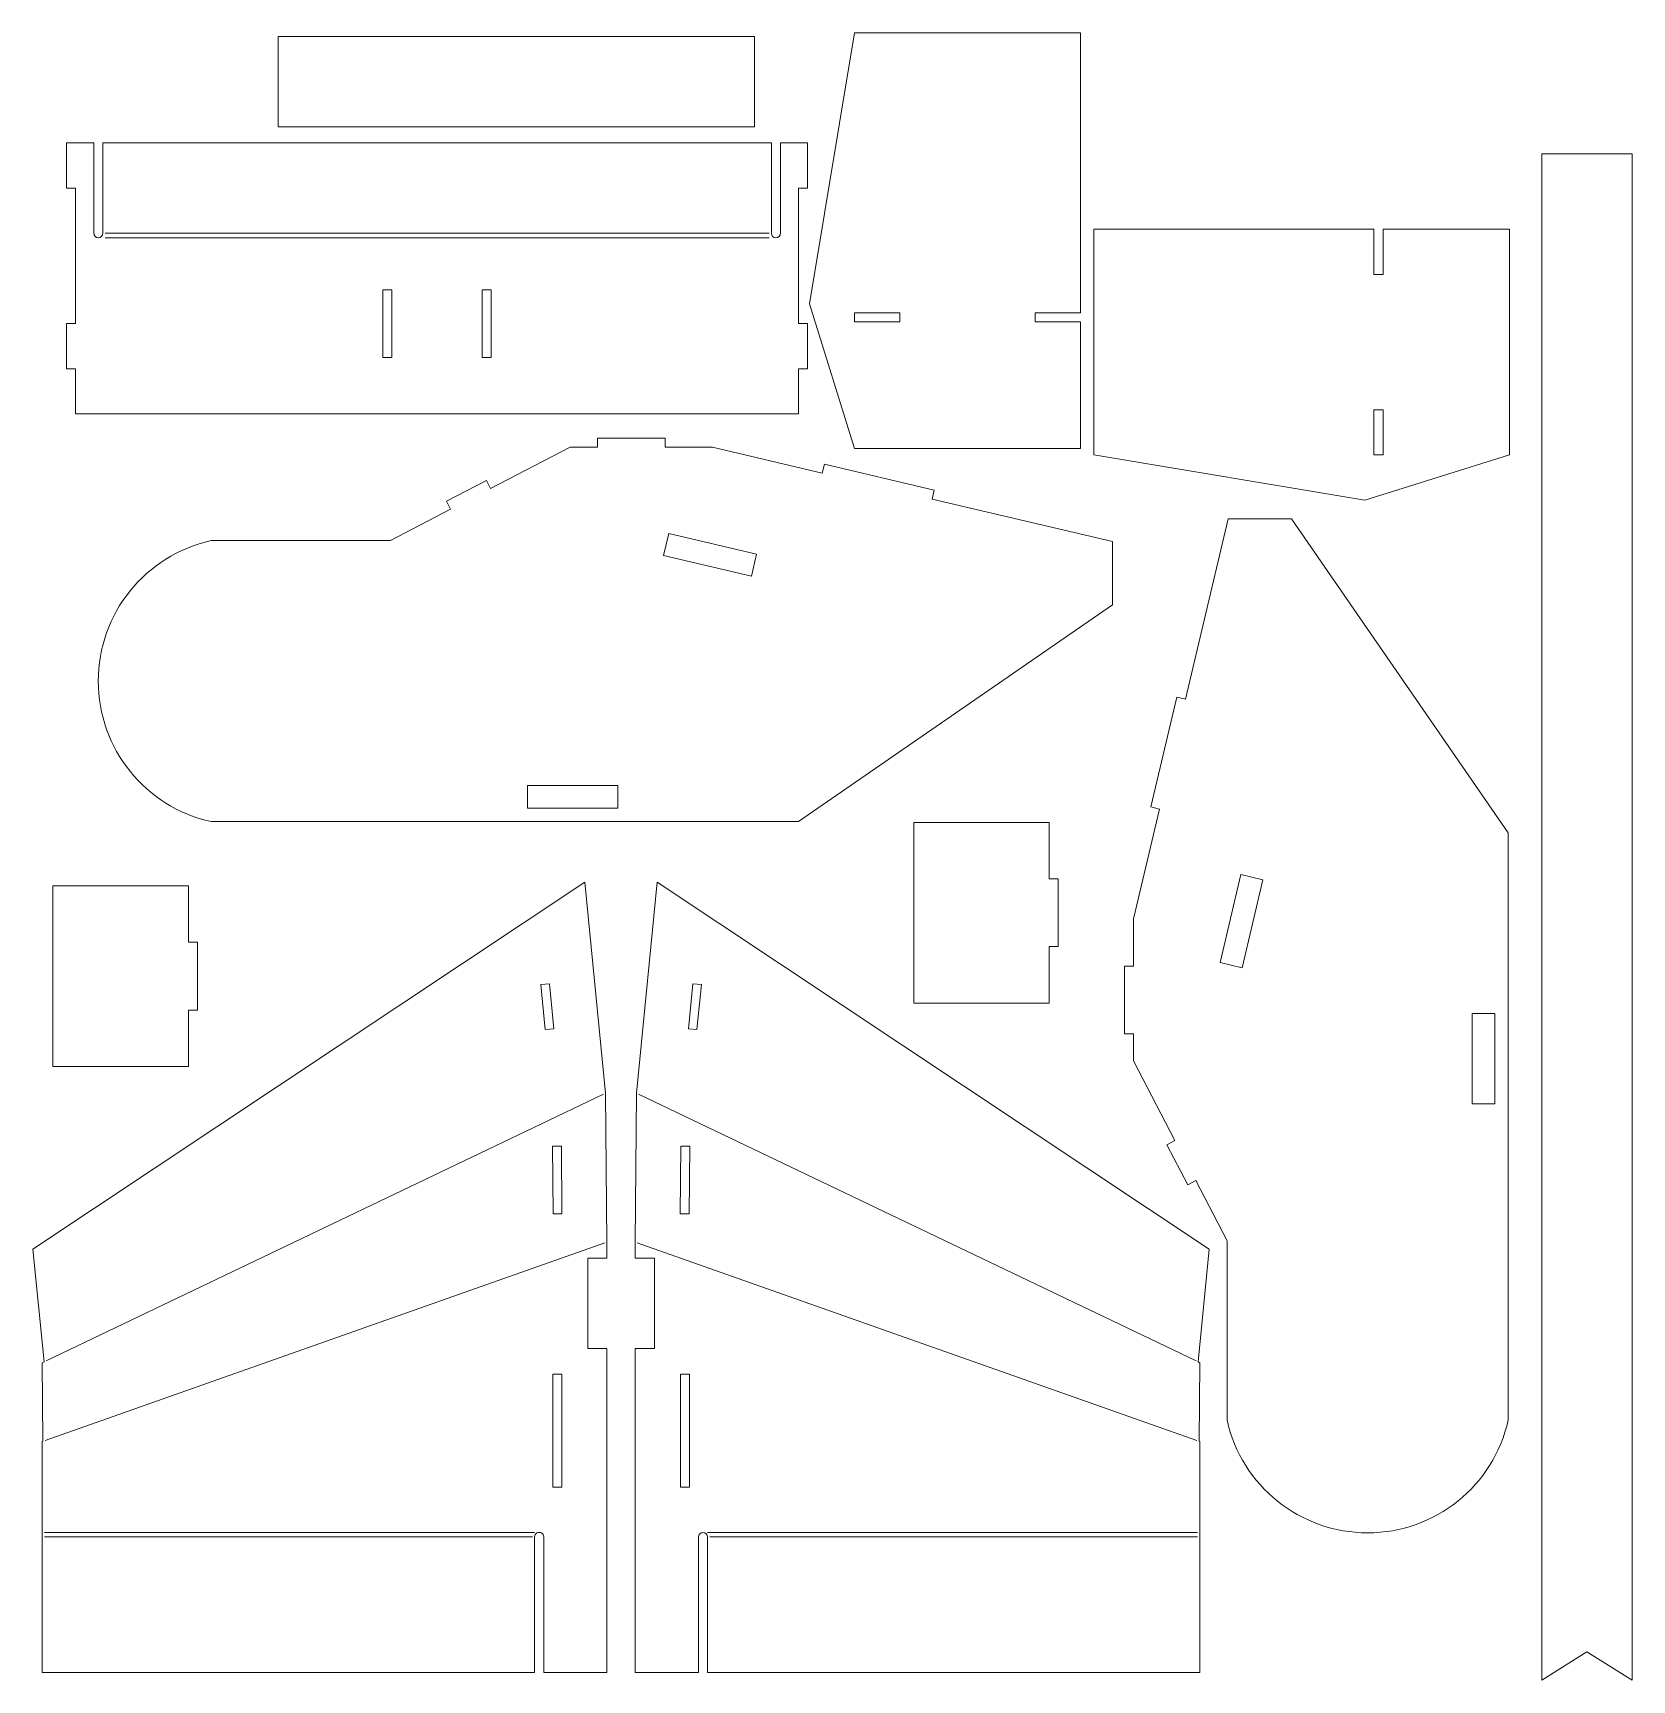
# Model space of a CAD drawing. Header units: millimetres. Extents: x 5 to 359, y 8 to 373.
import ezdxf

# ---------------------------------------------------------------- set-up
doc = ezdxf.new("R2010")
doc.units = ezdxf.units.MM
doc.layers.get('0').update_dxf_attribs({"lineweight": 18})

msp = doc.modelspace()

# ---------------------------------------------------------------- linework, layer by layer
at = {"color": 7, "lineweight": 18}
for p, q in [((177.29, 313.05), (187.29, 373.05)), ((187.29, 373.05), (237.29, 373.05)), ((237.29, 373.05), (237.29, 311.05)), ((18.87, 328.7), (18.87, 348.7)), ((20.87, 348.7), (168.87, 348.7)), ((20.87, 348.7), (20.87, 328.7)), ((168.87, 328.7), (168.87, 348.7)), ((170.87, 328.7), (170.87, 348.7)), ((339.4, 261.81), (339.4, 346.31)), ((359.4, 261.81), (359.4, 346.31)), ((14.87, 308.7), (14.87, 338.7)), ((174.87, 338.7), (174.87, 308.7)), ((240.27, 329.6), (302.27, 329.6)), ((240.27, 279.6), (240.27, 329.6)), ((304.27, 329.6), (332.27, 329.6)), ((332.27, 329.6), (332.27, 279.6)), ((177.29, 313.05), (187.29, 281.05)), ((237.29, 309.05), (237.29, 281.05)), ((14.87, 288.7), (174.87, 288.7)), ((155.82, 281.35), (180.14, 275.6)), ((237.29, 281.05), (187.29, 281.05)), ((180.61, 277.54), (204.93, 271.79)), ((300.27, 269.6), (240.27, 279.6)), ((300.27, 269.6), (332.27, 279.6)), ((204.47, 269.85), (244.42, 260.41)), ((260.55, 225.53), (269.99, 265.48)), ((331.99, 195.94), (283.99, 265.48)), ((44.88, 260.65), (84.55, 260.65)), ((165.62, 257.61), (146.15, 262.21)), ((339.4, 261.81), (339.4, 131.81)), ((359.4, 261.81), (359.4, 131.81)), ((174.88, 198.41), (244.42, 246.41)), ((252.85, 201.66), (258.6, 225.99)), ((134.88, 206.41), (114.88, 206.41)), ((114.88, 201.41), (134.88, 201.41)), ((249.05, 176.87), (254.8, 201.2)), ((44.88, 198.41), (174.88, 198.41)), ((200.38, 158.24), (200.38, 198.24)), ((200.38, 198.24), (230.38, 198.24)), ((331.99, 65.94), (331.99, 195.94)), ((272.79, 186.68), (268.19, 167.21)), ((127.58, 185.03), (5.42, 103.73)), ((9.85, 144.2), (9.85, 184.2)), ((9.85, 184.2), (39.85, 184.2)), ((127.58, 185.03), (132.17, 138.27)), ((143.62, 185.03), (139.04, 138.27)), ((143.62, 185.03), (265.78, 103.73)), ((200.38, 158.24), (230.38, 158.24)), ((323.99, 155.94), (323.99, 135.94)), ((328.99, 135.94), (328.99, 155.94)), ((9.85, 144.2), (39.85, 144.2)), ((131.71, 138.06), (8.32, 78.99)), ((132.17, 138.27), (132.48, 105.32)), ((139.04, 138.27), (138.73, 105.32)), ((139.49, 138.06), (262.88, 78.99)), ((339.4, 131.81), (339.4, 45.54)), ((359.4, 131.81), (359.4, 45.54)), ((5.42, 103.73), (7.87, 78.78)), ((132.01, 105.16), (8.11, 61.4)), ((139.2, 105.16), (263.09, 61.4)), ((265.78, 103.73), (263.34, 78.78)), ((269.75, 65.94), (269.75, 105.61)), ((128.23, 81.79), (128.23, 101.79)), ((142.98, 81.79), (142.98, 101.79)), ((120.48, 51.09), (120.48, 76.09)), ((122.48, 76.09), (122.48, 51.09)), ((148.73, 76.09), (148.73, 51.09)), ((150.73, 51.09), (150.73, 76.09)), ((7.48, 61.18), (7.48, 10.04)), ((263.73, 61.18), (263.73, 10.04)), ((339.4, 8.34), (339.4, 45.54)), ((359.4, 8.34), (359.4, 45.54)), ((116.48, 10.04), (116.48, 40.04)), ((118.48, 40.04), (118.48, 10.04)), ((152.73, 40.04), (152.73, 10.04)), ((154.73, 10.04), (154.73, 40.04)), ((116.48, 10.04), (7.48, 10.04)), ((154.73, 10.04), (263.73, 10.04))]:
    msp.add_line(p, q, dxfattribs=at)
at = {"color": 7, "lineweight": 18, "ltscale": 0.25}
for p, q in [((12.87, 348.7), (12.87, 338.7)), ((176.87, 338.7), (176.87, 348.7)), ((302.27, 319.6), (302.27, 329.6)), ((304.27, 329.6), (304.27, 319.6)), ((187.29, 311.05), (197.29, 311.05)), ((227.29, 311.05), (237.29, 311.05)), ((12.87, 308.7), (12.87, 298.7)), ((176.87, 298.7), (176.87, 308.7)), ((197.29, 309.05), (187.29, 309.05)), ((237.29, 309.05), (227.29, 309.05)), ((14.87, 288.7), (14.87, 298.7)), ((174.87, 298.7), (174.87, 288.7)), ((302.27, 279.6), (302.27, 289.6)), ((304.27, 289.6), (304.27, 279.6)), ((96.94, 269.34), (105.81, 273.96)), ((118.79, 152.37), (117.82, 162.32)), ((119.73, 162.51), (120.7, 152.55)), ((151.47, 162.51), (150.5, 152.55)), ((152.41, 152.37), (153.39, 162.32)), ((261.05, 118), (256.44, 126.87))]:
    msp.add_line(p, q, dxfattribs=at)
at = {"color": 7, "lineweight": 18, "ltscale": 0.05}
for p, q in [((14.87, 348.7), (12.87, 348.7)), ((174.87, 348.7), (176.87, 348.7)), ((12.87, 338.7), (14.87, 338.7)), ((176.87, 338.7), (174.87, 338.7)), ((304.27, 319.6), (302.27, 319.6)), ((84.87, 316.2), (82.87, 316.2)), ((106.87, 316.2), (104.87, 316.2)), ((187.29, 309.05), (187.29, 311.05)), ((197.29, 311.05), (197.29, 309.05)), ((227.29, 309.05), (227.29, 311.05)), ((14.87, 308.7), (12.87, 308.7)), ((174.87, 308.7), (176.87, 308.7)), ((82.87, 301.2), (84.87, 301.2)), ((104.87, 301.2), (106.87, 301.2)), ((12.87, 298.7), (14.87, 298.7)), ((176.87, 298.7), (174.87, 298.7)), ((302.27, 289.6), (304.27, 289.6)), ((130.36, 281.35), (130.36, 283.35)), ((145.36, 283.35), (145.36, 281.35)), ((180.14, 275.6), (180.61, 277.54)), ((304.27, 279.6), (302.27, 279.6)), ((105.81, 273.96), (106.73, 272.18)), ((204.93, 271.79), (204.47, 269.85)), ((97.86, 267.57), (96.94, 269.34)), ((258.6, 225.99), (260.55, 225.53)), ((254.8, 201.2), (252.85, 201.66)), ((230.38, 185.74), (232.38, 185.74)), ((39.85, 171.7), (41.85, 171.7)), ((230.38, 170.74), (232.38, 170.74)), ((247.05, 166.42), (249.05, 166.42)), ((39.85, 156.7), (41.85, 156.7)), ((249.05, 151.42), (247.05, 151.42)), ((256.44, 126.87), (258.22, 127.79)), ((262.83, 118.92), (261.05, 118)), ((120.48, 76.09), (122.48, 76.09)), ((150.73, 76.09), (148.73, 76.09)), ((122.48, 51.09), (120.48, 51.09)), ((148.73, 51.09), (150.73, 51.09))]:
    msp.add_line(p, q, dxfattribs=at)
at = {"color": 7, "lineweight": 18, "ltscale": 0.1}
for p, q in [((14.87, 348.7), (18.87, 348.7)), ((170.87, 348.7), (174.87, 348.7))]:
    msp.add_line(p, q, dxfattribs=at)
at = {"color": 7, "lineweight": 18, "ltscale": 0.5}
for p, q in [((339.4, 346.31), (359.4, 346.31)), ((145, 257.34), (164.47, 252.74)), ((273.06, 166.06), (277.66, 185.53))]:
    msp.add_line(p, q, dxfattribs=at)
for p, q in [((21.37, 328.7), (168.37, 328.7)), ((21.37, 327.7), (168.37, 327.7)), ((132.48, 101.79), (132.48, 105.32)), ((138.73, 101.79), (138.73, 105.32)), ((132.48, 81.79), (132.48, 10.04)), ((138.73, 81.79), (138.73, 10.04)), ((7.87, 78.78), (7.48, 78.59)), ((263.34, 78.78), (263.73, 78.59)), ((116.48, 41.04), (7.98, 41.04)), ((154.73, 41.04), (263.23, 41.04)), ((115.98, 40.04), (7.98, 40.04)), ((155.23, 40.04), (263.23, 40.04))]:
    msp.add_line(p, q)
at = {"color": 7, "lineweight": 18, "ltscale": 0.375}
for p, q in [((82.87, 316.2), (82.87, 301.2)), ((84.87, 301.2), (84.87, 316.2)), ((104.87, 316.2), (104.87, 301.2)), ((106.87, 301.2), (106.87, 316.2)), ((130.36, 283.35), (145.36, 283.35)), ((97.86, 267.57), (84.55, 260.65)), ((232.38, 170.74), (232.38, 185.74)), ((41.85, 156.7), (41.85, 171.7)), ((247.05, 151.42), (247.05, 166.42)), ((120.54, 111.54), (120.4, 126.54)), ((122.39, 126.56), (122.53, 111.56)), ((148.81, 126.56), (148.67, 111.56)), ((150.66, 111.54), (150.8, 126.54)), ((262.83, 118.92), (269.75, 105.61))]:
    msp.add_line(p, q, dxfattribs=at)
at = {"color": 7, "lineweight": 18, "ltscale": 0.496736}
for p, q in [((106.73, 272.18), (124.36, 281.35)), ((258.22, 127.79), (249.05, 145.42))]:
    msp.add_line(p, q, dxfattribs=at)
at = {"color": 7, "lineweight": 18, "ltscale": 0.15}
for p, q in [((124.36, 281.35), (130.36, 281.35)), ((249.05, 145.42), (249.05, 151.42))]:
    msp.add_line(p, q, dxfattribs=at)
at = {"color": 7, "lineweight": 18, "ltscale": 0.261328}
for p, q in [((145.36, 281.35), (155.82, 281.35)), ((249.05, 166.42), (249.05, 176.87))]:
    msp.add_line(p, q, dxfattribs=at)
at = {"color": 7, "lineweight": 18, "ltscale": 0.35}
for p, q in [((283.99, 265.48), (269.99, 265.48)), ((244.42, 246.41), (244.42, 260.41)), ((132.48, 10.04), (118.48, 10.04)), ((138.73, 10.04), (152.73, 10.04))]:
    msp.add_line(p, q, dxfattribs=at)
at = {"color": 7, "lineweight": 18, "ltscale": 0.125}
for p, q in [((146.15, 262.21), (145, 257.34)), ((164.47, 252.74), (165.62, 257.61)), ((114.88, 206.41), (114.88, 201.41)), ((134.88, 201.41), (134.88, 206.41)), ((277.66, 185.53), (272.79, 186.68)), ((268.19, 167.21), (273.06, 166.06)), ((328.99, 155.94), (323.99, 155.94)), ((323.99, 135.94), (328.99, 135.94))]:
    msp.add_line(p, q, dxfattribs=at)
at = {"color": 7, "lineweight": 18, "ltscale": 0.3125}
for p, q in [((230.38, 185.74), (230.38, 198.24)), ((39.85, 171.7), (39.85, 184.2)), ((230.38, 158.24), (230.38, 170.74)), ((39.85, 144.2), (39.85, 156.7))]:
    msp.add_line(p, q, dxfattribs=at)
at = {"color": 7, "lineweight": 18, "ltscale": 0.048044}
for p, q in [((117.82, 162.32), (119.73, 162.51)), ((153.39, 162.32), (151.47, 162.51)), ((120.7, 152.55), (118.79, 152.37)), ((150.5, 152.55), (152.41, 152.37))]:
    msp.add_line(p, q, dxfattribs=at)
at = {"color": 7, "lineweight": 18, "ltscale": 0.049836}
for p, q in [((120.4, 126.54), (122.39, 126.56)), ((150.8, 126.54), (148.81, 126.56)), ((122.53, 111.56), (120.54, 111.54)), ((148.67, 111.56), (150.66, 111.54))]:
    msp.add_line(p, q, dxfattribs=at)
at = {"color": 7, "lineweight": 18, "ltscale": 0.10625}
for p, q in [((128.23, 101.79), (132.48, 101.79)), ((142.98, 101.79), (138.73, 101.79)), ((128.23, 81.79), (132.48, 81.79)), ((142.98, 81.79), (138.73, 81.79))]:
    msp.add_line(p, q, dxfattribs=at)
at = {"color": 7, "lineweight": 18, "ltscale": 0.433779}
for p, q in [((7.48, 78.59), (7.64, 61.24)), ((263.73, 78.59), (263.56, 61.24))]:
    msp.add_line(p, q, dxfattribs=at)
at = {"color": 7, "lineweight": 18, "ltscale": 0.004294}
for p, q in [((7.64, 61.24), (7.48, 61.18)), ((263.56, 61.24), (263.73, 61.18))]:
    msp.add_line(p, q, dxfattribs=at)
at = {"color": 7, "lineweight": 18, "ltscale": 0.294794}
for q in [(339.4, 8.34), (359.4, 8.34)]:
    msp.add_line((349.4, 14.59), q, dxfattribs=at)
msp.add_lwpolyline([(59.67, 372.26), (59.67, 352.26), (165.13, 352.26), (165.13, 372.26)], close=True)
at = {"color": 7, "lineweight": 18}
for centre, radius, start, end in [((19.87, 328.7), 1, 180, 0), ((169.87, 328.7), 1, 180, 0), ((51.75, 229.53), 31.87, 102.4485, 257.5515), ((300.87, 72.81), 31.87, 192.4485, 347.5515), ((117.48, 40.04), 1, 0.0001, 180.0001), ((153.73, 40.04), 1, 359.9999, 179.9999)]:
    msp.add_arc(centre, radius, start, end, dxfattribs=at)

doc.saveas('drawing.dxf')
